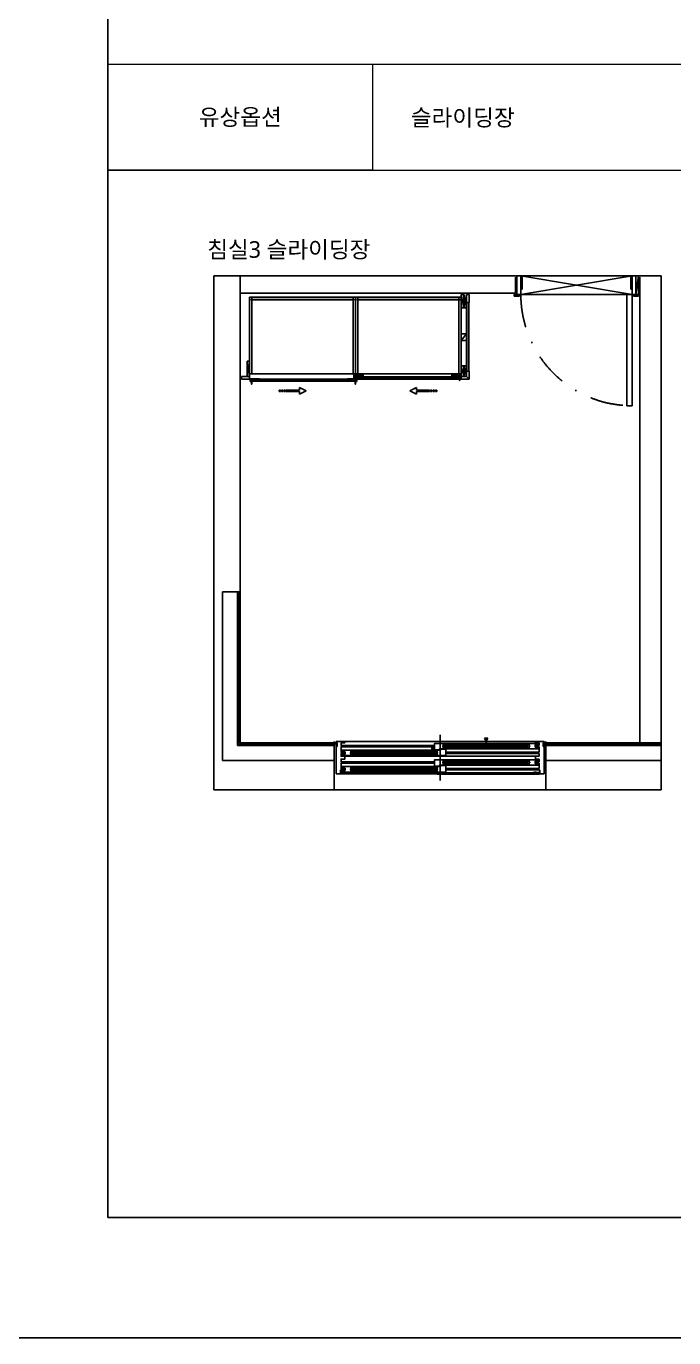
# Model space of a CAD drawing. Header units: millimetres. Extents: x -33000 to 294000, y 0 to 42408.
# Drawn here: x 617 to 5511, y 0 to 9905 of the extents above; entities that cross this region are included whole.
import ezdxf
from ezdxf.enums import TextEntityAlignment as Align

# ---------------------------------------------------------------- set-up
doc = ezdxf.new("R2010")
doc.units = ezdxf.units.MM
doc.header["$LTSCALE"] = 50
doc.linetypes.add('DASHDOTX2', pattern=[2, 1, -0.5, 0, -0.5])
doc.layers.add('arch', color=8, linetype='Continuous')
doc.layers.add('실명', color=9, linetype='Continuous')
doc.layers.add('cloud', color=7, linetype='Continuous', true_color=0xb3ef8f, plot=False)
doc.styles.add('FORTELINE', font='malgun.ttf')
doc.styles.add('맑은고딕', font='malgun.ttf')

msp = doc.modelspace()

# ---------------------------------------------------------------- hatches: boundary and pattern name
at = {"layer": 'arch'}
h = msp.add_hatch(color=256, dxfattribs=at)
h.dxf.hatch_style = 1
h.paths.add_polyline_path([(4079.6, 4529.2), (4104.6, 4529.2), (4092.1, 4504.2)])

# ---------------------------------------------------------------- linework, layer by layer
at = {"layer": 'arch', "linetype": 'ByBlock', "lineweight": 5}
for p, q in [((1235, 9619.2), (17159.9, 9619.2)), ((1235, 8819.2), (17159.9, 8819.2))]:
    msp.add_line(p, q, dxfattribs=at)
at = {"layer": 'arch', "ltscale": 25}
for p, q in [((5415, 8019.2), (2035, 8019.2)), ((2035, 8019.2), (2035, 4139.2)), ((5415, 4139.2), (5415, 8019.2)), ((2035, 4139.2), (5415, 4139.2))]:
    msp.add_line(p, q, dxfattribs=at)
at = {"layer": 'arch'}
for p, q in [((2235, 8019.2), (2235, 5634.2)), ((4315, 8009.2), (4315, 7889.2)), ((4325, 7879.2), (4325, 8019.2)), ((4355, 8019.2), (4355, 7879.2)), ((4355, 7919.2), (4355, 8019.2)), ((5195, 8019.2), (4355, 7879.2)), ((5195, 7879.2), (4355, 8019.2)), ((4360, 8019.2), (4360, 8014.2)), ((4360, 8014.2), (4365, 8014.2)), ((4365, 8014.2), (4365, 7919.2)), ((5190, 8014.2), (5185, 8014.2)), ((5185, 8014.2), (5185, 7919.2)), ((5190, 8019.2), (5190, 8014.2)), ((5195, 8019.2), (5195, 7879.2)), ((5195, 7919.2), (5195, 8019.2)), ((5245, 8019.2), (5225, 7879.2)), ((5225, 7879.2), (5225, 8019.2)), ((5245, 7879.2), (5245, 8019.2)), ((2305, 7239.2), (2305, 7859.2)), ((2968, 7859.2), (2305, 7859.2)), ((2305, 7859.2), (2323, 7859.2)), ((2305, 7859.2), (3905, 7859.2)), ((2315.1, 7838.2), (2315.1, 7841.2)), ((2315.1, 7841.2), (3096.2, 7841.2)), ((3096.2, 7838.2), (2315.1, 7838.2)), ((2323, 7859.2), (2323, 7841.2)), ((2323, 7838.2), (2323, 7279.2)), ((2968, 7859.2), (3087, 7859.2)), ((3087, 7841.2), (3087, 7859.2)), ((3087, 7859.2), (3123, 7859.2)), ((3087, 7279.2), (3087, 7838.2)), ((3096.2, 7841.2), (3096.2, 7838.2)), ((3105, 7859.2), (3105, 7279.2)), ((3115.1, 7838.2), (3115.1, 7841.2)), ((3115.1, 7841.2), (3896.2, 7841.2)), ((3896.2, 7838.2), (3115.1, 7838.2)), ((3123, 7859.2), (3887, 7859.2)), ((3123, 7841.2), (3123, 7859.2)), ((3123, 7279.2), (3123, 7838.2)), ((3887, 7841.2), (3887, 7859.2)), ((3887, 7859.2), (3905, 7859.2)), ((3887, 7279.2), (3887, 7838.2)), ((3896.2, 7841.2), (3896.2, 7838.2)), ((3905, 7879.2), (3923, 7879.2)), ((3905, 7779.5), (3905, 7879.2)), ((3905, 7779.5), (3923, 7879.2)), ((3905, 7239.2), (3905, 7859.2)), ((3905, 7859.2), (3905, 7279.2)), ((3923, 7879.2), (3923, 7779.5)), ((3927, 7779.4), (3945, 7879.2)), ((3927, 7879.2), (3927, 7779.4)), ((3945, 7879.2), (3945, 7259.2)), ((3965, 7879.2), (3945, 7879.2)), ((3945, 7879.2), (3945, 7779.4)), ((3965, 7879.2), (3947, 7879.2)), ((3965, 7819.2), (3965, 7879.2)), ((4345, 7879.2), (4305, 7879.2)), ((4305, 7879.2), (4305, 7867.2)), ((4305, 7867.2), (4345, 7867.2)), ((4355, 7879.2), (4325, 7879.2)), ((4345, 7867.2), (4345, 7879.2)), ((4365, 7919.2), (4355, 7919.2)), ((4355, 7879.2), (5195, 7879.2)), ((5185, 7919.2), (5195, 7919.2)), ((5195, 7879.2), (5225, 7879.2)), ((5205, 7867.2), (5205, 7879.2)), ((5205, 7879.2), (5245, 7879.2)), ((5245, 7867.2), (5205, 7867.2)), ((5225, 7879.2), (5245, 7879.2)), ((5245, 7879.2), (5245, 7867.2)), ((3923, 7779.5), (3905, 7779.5)), ((3945, 7779.4), (3927, 7779.4)), ((3945, 7819.4), (3965, 7819.2)), ((3960, 7819.2), (3963, 7819.2)), ((3960, 7299.2), (3960, 7819.2)), ((3963, 7819.2), (3963, 7299.2)), ((3905, 7530.8), (3945, 7580.9)), ((3905, 7580.9), (3945, 7580.9)), ((3945, 7530.8), (3905, 7530.8)), ((3945, 7580.9), (3945, 7530.8)), ((2287, 7375.2), (2305, 7375.2)), ((2287, 7259.2), (2287, 7375.2)), ((2287, 7259.2), (2305, 7375.2)), ((2305, 7375.2), (2305, 7259.2)), ((3905, 7339.2), (3923, 7339.2)), ((3905, 7259.2), (3905, 7339.2)), ((3905, 7259.2), (3923, 7339.2)), ((3923, 7339.2), (3923, 7259.2)), ((3923, 7339.2), (3927, 7339.2)), ((3927, 7339.2), (3945, 7339.2)), ((3927, 7339.2), (3927, 7259.2)), ((3927, 7259.2), (3945, 7339.2)), ((3945, 7339.2), (3945, 7259.2)), ((2245, 7239.2), (2245, 7259.2)), ((2245, 7259.2), (2305, 7259.2)), ((2245, 7239.2), (2305, 7239.2)), ((2245, 7239.2), (3965, 7239.2)), ((2305, 7259.2), (2287, 7259.2)), ((2912, 7279.2), (2305, 7279.2)), ((2323, 7279.2), (2305, 7279.2)), ((2309.6, 7223.5), (2309.6, 7241.5)), ((2310.8, 7236.3), (2310.8, 7231.7)), ((2311.1, 7243), (2378.1, 7243)), ((2311.1, 7240.9), (2311.1, 7238.5)), ((2313.1, 7236.6), (2311.1, 7236.6)), ((2311.1, 7231.4), (2378.1, 7231.4)), ((2356.4, 7241.2), (2311.4, 7241.2)), ((2311.4, 7238.2), (2313.1, 7238.2)), ((2313.4, 7237.9), (2313.4, 7236.9)), ((2377.8, 7241.2), (2356.4, 7241.2)), ((2375.5, 7236.9), (2375.5, 7237.9)), ((2375.8, 7238.2), (2377.8, 7238.2)), ((2377.8, 7236.6), (2375.8, 7236.6)), ((2378.1, 7238.5), (2378.1, 7240.9)), ((2378.1, 7233.7), (2378.1, 7236.3)), ((2378.4, 7231.7), (2378.4, 7233.2)), ((2379.6, 7241.5), (2379.6, 7231.9)), ((3087, 7279.2), (2912, 7279.2)), ((3045.3, 7241.5), (3045.3, 7231.9)), ((3046.5, 7231.7), (3046.5, 7233.2)), ((3113.8, 7243), (3046.8, 7243)), ((3046.8, 7238.5), (3046.8, 7240.9)), ((3046.8, 7233.7), (3046.8, 7236.3)), ((3113.8, 7231.4), (3046.8, 7231.4)), ((3047.1, 7241.2), (3068.5, 7241.2)), ((3049.1, 7238.2), (3047.1, 7238.2)), ((3047.1, 7236.6), (3049.1, 7236.6)), ((3049.4, 7236.9), (3049.4, 7237.9)), ((3068.5, 7241.2), (3113.5, 7241.2)), ((3123, 7279.2), (3087, 7279.2)), ((3092.7, 7251.7), (3092.7, 7269.7)), ((3093.9, 7264.5), (3093.9, 7259.9)), ((3093.9, 7258.3), (3093.9, 7251.9)), ((3094.2, 7271.2), (3135.7, 7271.2)), ((3094.2, 7269.1), (3094.2, 7266.7)), ((3096.2, 7264.8), (3094.2, 7264.8)), ((3094.2, 7259.6), (3161.2, 7259.6)), ((3161.2, 7258.6), (3094.2, 7258.6)), ((3094.2, 7251.6), (3104.4, 7251.6)), ((3104.4, 7250.2), (3094.2, 7250.2)), ((3094.4, 7264.5), (3094.4, 7259.9)), ((3139.5, 7269.4), (3094.5, 7269.4)), ((3094.5, 7266.4), (3096.2, 7266.4)), ((3094.7, 7269.1), (3094.7, 7266.7)), ((3096.7, 7264.8), (3094.7, 7264.8)), ((3094.7, 7259.6), (3161.7, 7259.6)), ((3140, 7269.4), (3095, 7269.4)), ((3095, 7266.4), (3096.7, 7266.4)), ((3095.6, 7258.6), (3095.6, 7251.6)), ((3900.1, 7257.6), (3095.6, 7257.6)), ((3900.1, 7251.6), (3096.4, 7251.6)), ((3096.5, 7266.1), (3096.5, 7265.1)), ((3097, 7266.1), (3097, 7265.1)), ((3104.7, 7251.3), (3104.7, 7250.5)), ((3111.5, 7237.9), (3111.5, 7236.9)), ((3113.5, 7238.2), (3111.8, 7238.2)), ((3111.8, 7236.6), (3113.8, 7236.6)), ((3113, 7243.2), (3113, 7237.2)), ((3113.8, 7240.9), (3113.8, 7238.5)), ((3114.1, 7236.3), (3114.1, 7231.7)), ((3115.3, 7223.5), (3115.3, 7241.5)), ((3123, 7279.2), (3887, 7279.2)), ((3135.7, 7271.2), (3161.2, 7271.2)), ((3160.9, 7269.4), (3139.5, 7269.4)), ((3161.4, 7269.4), (3140, 7269.4)), ((3158.6, 7265.1), (3158.6, 7266.1)), ((3158.9, 7266.4), (3160.9, 7266.4)), ((3160.9, 7264.8), (3158.9, 7264.8)), ((3159.1, 7265.1), (3159.1, 7266.1)), ((3159.4, 7266.4), (3161.4, 7266.4)), ((3161.4, 7264.8), (3159.4, 7264.8)), ((3161.2, 7266.7), (3161.2, 7269.1)), ((3161.2, 7261.9), (3161.2, 7264.5)), ((3161.5, 7259.9), (3161.5, 7261.4)), ((3161.7, 7266.7), (3161.7, 7269.1)), ((3161.7, 7261.9), (3161.7, 7264.5)), ((3162, 7259.9), (3162, 7261.4)), ((3162.7, 7269.7), (3162.7, 7260.1)), ((3832.4, 7269.7), (3832.4, 7260.1)), ((3833.6, 7259.9), (3833.6, 7261.4)), ((3900.9, 7271.2), (3833.9, 7271.2)), ((3833.9, 7266.7), (3833.9, 7269.1)), ((3833.9, 7261.9), (3833.9, 7264.5)), ((3900.9, 7259.6), (3833.9, 7259.6)), ((3833.9, 7258.6), (3900.9, 7258.6)), ((3834.2, 7269.4), (3855.6, 7269.4)), ((3836.2, 7266.4), (3834.2, 7266.4)), ((3834.2, 7264.8), (3836.2, 7264.8)), ((3836.5, 7265.1), (3836.5, 7266.1)), ((3855.6, 7269.4), (3900.6, 7269.4)), ((3905, 7279.2), (3887, 7279.2)), ((3890.4, 7251.3), (3890.4, 7231.5)), ((3900.9, 7251.6), (3890.7, 7251.6)), ((3891.6, 7233.3), (3891.6, 7240.1)), ((3895.6, 7250.2), (3900.9, 7250.2)), ((3898.6, 7266.1), (3898.6, 7265.1)), ((3900.6, 7266.4), (3898.9, 7266.4)), ((3898.9, 7264.8), (3900.9, 7264.8)), ((3900.1, 7257.6), (3900.1, 7251.6)), ((3900.9, 7269.1), (3900.9, 7266.7)), ((3901.2, 7264.5), (3901.2, 7259.9)), ((3901.2, 7258.3), (3901.2, 7251.9)), ((3902.4, 7251.7), (3902.4, 7269.7)), ((3923, 7259.2), (3905, 7259.2)), ((3965, 7239.2), (3905, 7239.2)), ((3927, 7259.2), (3923, 7259.2)), ((3945, 7259.2), (3927, 7259.2)), ((3945, 7259.2), (3945, 7299.2)), ((3945, 7299.2), (3965, 7299.2)), ((3945, 7259.2), (3965, 7239.2)), ((3963, 7299.2), (3960, 7299.2)), ((3965, 7239.2), (3965, 7299.2)), ((3965, 7259.2), (3965, 7239.2)), ((2310.8, 7230.1), (2310.8, 7223.7)), ((2378.1, 7230.4), (2311.1, 7230.4)), ((2311.1, 7223.4), (2321.3, 7223.4)), ((2316.4, 7222), (2311.1, 7222)), ((2312, 7223.4), (2312, 7229.4)), ((3113, 7229.4), (2312, 7229.4)), ((3103.3, 7223.4), (2312.9, 7223.4)), ((2320.4, 7205.1), (2320.4, 7211.9)), ((2321.6, 7223.1), (2321.6, 7203.3)), ((2528, 7156.9), (2528, 7146.9)), ((2539, 7156.9), (2528, 7156.9)), ((2528, 7146.9), (2539, 7146.9)), ((2539, 7146.9), (2539, 7156.9)), ((2546.2, 7156.9), (2546.2, 7146.9)), ((2557.2, 7156.9), (2546.2, 7156.9)), ((2546.2, 7146.9), (2557.2, 7146.9)), ((2557.2, 7146.9), (2557.2, 7156.9)), ((2564.5, 7156.9), (2564.5, 7146.9)), ((2575.5, 7156.9), (2564.5, 7156.9)), ((2564.5, 7146.9), (2575.5, 7146.9)), ((2575.5, 7146.9), (2575.5, 7156.9)), ((2682.7, 7156.9), (2582.7, 7156.9)), ((2582.7, 7156.9), (2582.7, 7146.9)), ((2582.7, 7146.9), (2682.7, 7146.9)), ((2732.7, 7151.9), (2682.7, 7176.9)), ((2682.7, 7176.9), (2682.7, 7156.9)), ((2682.7, 7126.9), (2732.7, 7151.9)), ((2682.7, 7146.9), (2682.7, 7126.9)), ((3046.8, 7230.4), (3113.8, 7230.4)), ((3103.3, 7223.1), (3103.3, 7203.3)), ((3113.8, 7223.4), (3103.6, 7223.4)), ((3104.5, 7205.1), (3104.5, 7211.9)), ((3108.5, 7222), (3113.8, 7222)), ((3114.1, 7230.1), (3114.1, 7223.7)), ((3515.4, 7151.9), (3565.4, 7176.9)), ((3565.4, 7126.9), (3515.4, 7151.9)), ((3565.4, 7176.9), (3565.4, 7156.9)), ((3565.4, 7156.9), (3665.4, 7156.9)), ((3665.4, 7146.9), (3565.4, 7146.9)), ((3565.4, 7146.9), (3565.4, 7126.9)), ((3665.4, 7156.9), (3665.4, 7146.9)), ((3672.6, 7146.9), (3672.6, 7156.9)), ((3672.6, 7156.9), (3683.6, 7156.9)), ((3683.6, 7146.9), (3672.6, 7146.9)), ((3683.6, 7156.9), (3683.6, 7146.9)), ((3690.9, 7146.9), (3690.9, 7156.9)), ((3690.9, 7156.9), (3701.9, 7156.9)), ((3701.9, 7146.9), (3690.9, 7146.9)), ((3701.9, 7156.9), (3701.9, 7146.9)), ((3709.1, 7146.9), (3709.1, 7156.9)), ((3709.1, 7156.9), (3720.1, 7156.9)), ((3720.1, 7146.9), (3709.1, 7146.9)), ((3720.1, 7156.9), (3720.1, 7146.9)), ((2100, 5634.2), (2235, 5634.2)), ((2100, 5634.2), (2100, 4359.2)), ((2215, 5634.2), (2215, 4474.2)), ((2225, 5634.2), (2225, 4484.2)), ((2235, 5634.2), (2235, 4494.2)), ((2215, 4474.2), (2945, 4474.2)), ((2225, 4484.2), (2945, 4484.2)), ((2235, 4494.2), (2945, 4494.2)), ((2945, 4504.2), (2945, 4494.2)), ((2966, 4494.2), (2945, 4494.2)), ((2945, 4484.7), (2945, 4259.2)), ((2966, 4484.7), (2945, 4484.7)), ((2960, 4504.2), (3024, 4504.2)), ((2960, 4494.2), (2960, 4504.2)), ((2960, 4494.2), (2966, 4494.2)), ((2960, 4484.7), (2960, 4259.2)), ((2960, 4259.2), (2960, 4466.2)), ((2966, 4466.2), (2960, 4466.2)), ((2966, 4494.2), (2966, 4484.7)), ((2966, 4466.2), (2966, 4494.2)), ((2997, 4491.2), (2997, 4474.7)), ((2997, 4462.7), (2997, 4422.7)), ((3024, 4492.2), (2998, 4492.2)), ((2998, 4473.7), (3021.5, 4473.7)), ((3021.5, 4463.7), (2998, 4463.7)), ((3021.5, 4473.7), (3702.5, 4473.7)), ((3021.5, 4463.7), (3683.1, 4463.7)), ((3022, 4473.2), (3022, 4472.6)), ((3022, 4464.8), (3022, 4464.2)), ((3024, 4504.2), (4466, 4504.2)), ((3025, 4503.2), (3025, 4493.2)), ((3683.1, 4466.6), (3683.1, 4445.5)), ((3686.1, 4448), (3683.2, 4466.4)), ((3684.1, 4467.6), (3689.3, 4467.6)), ((3690.3, 4466.6), (3690.3, 4446.5)), ((3691.6, 4463.7), (3690.3, 4463.7)), ((3702.5, 4467.7), (3691.6, 4463.7)), ((3691.6, 4463.7), (3691.6, 4444.2)), ((3699.9, 4440.7), (3699.9, 4463.4)), ((3699.9, 4463.4), (3702.5, 4463.4)), ((3702.5, 4488.7), (3702.5, 4440.2)), ((3787, 4489.2), (3703, 4489.2)), ((3745, 4554.2), (3745, 4209.2)), ((3765, 4466), (3765, 4470.4)), ((3765.3, 4470.9), (3768.2, 4472.6)), ((3768.2, 4463.9), (3765.3, 4465.6)), ((3768.5, 4473), (3768.5, 4483.7)), ((3768.5, 4453.7), (3768.5, 4463.4)), ((3769, 4484.2), (3784, 4484.2)), ((3775.5, 4457.2), (3775.5, 4479.2)), ((3775.5, 4479.2), (4408.7, 4479.2)), ((3775.5, 4473.2), (4408.7, 4473.2)), ((3775.5, 4463.2), (4408.7, 4463.2)), ((3783.5, 4482.7), (3780.5, 4482.7)), ((3780.5, 4482.7), (3780.5, 4481.2)), ((3780.5, 4481.2), (3785, 4481.2)), ((3784, 4484.2), (3784, 4483.2)), ((3785.5, 4481.7), (3785.5, 4488.2)), ((3785.5, 4488.2), (3787, 4488.2)), ((3785.5, 4481.8), (3788.1, 4479.2)), ((3785.5, 4463.2), (3785.5, 4473.2)), ((4400.5, 4489.2), (3787, 4489.2)), ((4092.1, 4504.2), (4079.6, 4529.2)), ((4079.6, 4529.2), (4104.6, 4529.2)), ((4104.6, 4529.2), (4092.1, 4504.2)), ((4092.1, 4504.2), (4092.1, 4479.2)), ((4398.7, 4463.2), (4398.7, 4473.2)), ((4402, 4481.8), (4399.4, 4479.2)), ((4484.5, 4489.2), (4400.5, 4489.2)), ((4400.5, 4488.2), (4402, 4488.2)), ((4402, 4488.2), (4402, 4481.7)), ((4402.5, 4481.2), (4407, 4481.2)), ((4403.5, 4483.2), (4403.5, 4484.2)), ((4403.5, 4484.2), (4418.5, 4484.2)), ((4407, 4482.7), (4404, 4482.7)), ((4407, 4481.2), (4407, 4482.7)), ((4408.7, 4457.2), (4408.7, 4479.2)), ((4419, 4483.7), (4419, 4473.5)), ((4419, 4463.9), (4419, 4453.7)), ((4419.3, 4473.1), (4422.2, 4471.4)), ((4422.2, 4466.1), (4419.3, 4464.4)), ((4422.5, 4470.9), (4422.5, 4466.5)), ((4462.7, 4461.7), (4462.7, 4475.7)), ((4463.7, 4476.7), (4484.5, 4476.7)), ((4484.5, 4460.7), (4463.7, 4460.7)), ((4465, 4503.2), (4465, 4493.2)), ((4530, 4504.2), (4466, 4504.2)), ((4466, 4492.2), (4492, 4492.2)), ((4468, 4473.2), (4468, 4472.6)), ((4468, 4464.8), (4468, 4464.2)), ((4492, 4473.7), (4468.5, 4473.7)), ((4468.5, 4463.7), (4492, 4463.7)), ((4485, 4488.2), (4485, 4488.7)), ((4485, 4477.2), (4485, 4488.7)), ((4485, 4448.7), (4485, 4460.2)), ((4493, 4491.2), (4493, 4474.7)), ((4493, 4462.7), (4493, 4422.7)), ((4524, 4494.2), (4545, 4494.2)), ((4524, 4494.2), (4524, 4484.7)), ((4530, 4494.2), (4524, 4494.2)), ((4524, 4466.2), (4524, 4494.2)), ((4524, 4484.7), (4545, 4484.7)), ((4524, 4466.2), (4530, 4466.2)), ((4530, 4494.2), (4530, 4504.2)), ((4530, 4484.7), (4530, 4259.2)), ((4530, 4259.2), (4530, 4466.2)), ((4545, 4504.2), (4545, 4494.2)), ((4545, 4494.2), (5415, 4494.2)), ((4545, 4484.7), (4545, 4259.2)), ((4545, 4484.2), (5415, 4484.2)), ((4545, 4474.2), (5415, 4474.2)), ((2100, 4359.2), (2945, 4359.2)), ((2945, 4359.2), (2945, 4139.2)), ((2997, 4410.7), (2997, 4392.2)), ((2997, 4369.7), (2997, 4351.2)), ((2998, 4421.7), (3021.5, 4421.7)), ((3021.5, 4411.7), (2998, 4411.7)), ((2998, 4391.2), (3024, 4391.2)), ((2998, 4370.7), (3024, 4370.7)), ((3005, 4425.2), (3005, 4436.7)), ((3005, 4396.7), (3005, 4408.2)), ((3005.5, 4437.2), (3089.5, 4437.2)), ((3026.3, 4424.7), (3005.5, 4424.7)), ((3005.5, 4408.7), (3026.3, 4408.7)), ((3089.5, 4396.2), (3005.5, 4396.2)), ((3022, 4421.2), (3022, 4420.6)), ((3022, 4412.8), (3022, 4412.2)), ((3024, 4391.2), (4466, 4391.2)), ((3025, 4390.2), (3025, 4371.7)), ((3027.3, 4409.7), (3027.3, 4423.7)), ((3067.5, 4418.9), (3067.5, 4414.5)), ((3070.7, 4421.1), (3067.8, 4419.4)), ((3067.8, 4414.1), (3070.7, 4412.4)), ((3071, 4431.7), (3071, 4421.5)), ((3071, 4411.9), (3071, 4401.7)), ((3086.5, 4432.2), (3071.5, 4432.2)), ((3071.5, 4401.2), (3086.5, 4401.2)), ((3078, 4405.7), (3078, 4427.7)), ((3078, 4427.7), (3714.5, 4427.7)), ((3078, 4421.7), (3714.5, 4421.7)), ((3078, 4411.7), (3714.5, 4411.7)), ((3078, 4405.7), (3714.5, 4405.7)), ((3083, 4429.2), (3083, 4430.7)), ((3083, 4430.7), (3086, 4430.7)), ((3087.5, 4429.2), (3083, 4429.2)), ((3083, 4402.7), (3083, 4404.2)), ((3083, 4404.2), (3087.5, 4404.2)), ((3086, 4402.7), (3083, 4402.7)), ((3086.5, 4431.2), (3086.5, 4432.2)), ((3086.5, 4401.2), (3086.5, 4402.2)), ((3089.5, 4436.2), (3088, 4436.2)), ((3088, 4436.2), (3088, 4429.7)), ((3088, 4430.3), (3090.6, 4427.7)), ((3088, 4411.7), (3088, 4421.7)), ((3088, 4403.2), (3090.6, 4405.7)), ((3088, 4403.7), (3088, 4397.2)), ((3088, 4397.2), (3089.5, 4397.2)), ((3703, 4437.2), (3089.5, 4437.2)), ((3089.5, 4396.2), (3703, 4396.2)), ((3684, 4444.5), (3691.6, 4444.2)), ((3690.3, 4446.5), (3688, 4446.5)), ((3690.3, 4446.5), (3690.3, 4444.2)), ((3691.6, 4444.2), (3699.9, 4442.9)), ((3702.5, 4440.7), (3699.9, 4440.7)), ((3704.5, 4430.3), (3701.9, 4427.7)), ((3704.5, 4403.2), (3701.9, 4405.7)), ((3702.5, 4365.2), (3702.5, 4316.7)), ((3703, 4439.7), (3739, 4439.7)), ((3746.5, 4437.2), (3703, 4437.2)), ((3703, 4436.2), (3704.5, 4436.2)), ((3704.5, 4397.2), (3703, 4397.2)), ((3703, 4396.2), (3787, 4396.2)), ((3787, 4365.7), (3703, 4365.7)), ((3704.5, 4436.2), (3704.5, 4429.7)), ((3704.5, 4411.7), (3704.5, 4421.7)), ((3704.5, 4403.7), (3704.5, 4397.2)), ((3705, 4429.2), (3709.5, 4429.2)), ((3709.5, 4404.2), (3705, 4404.2)), ((3706, 4431.2), (3706, 4432.2)), ((3706, 4432.2), (3721, 4432.2)), ((3706, 4401.2), (3706, 4402.2)), ((3721, 4401.2), (3706, 4401.2)), ((3709.5, 4430.7), (3706.5, 4430.7)), ((3706.5, 4402.7), (3709.5, 4402.7)), ((3709.5, 4429.2), (3709.5, 4430.7)), ((3709.5, 4402.7), (3709.5, 4404.2)), ((3714.5, 4405.7), (3714.5, 4427.7)), ((3721.5, 4431.7), (3721.5, 4422)), ((3721.5, 4412.4), (3721.5, 4401.7)), ((3721.8, 4421.6), (3724.7, 4419.9)), ((3724.7, 4414.6), (3721.8, 4412.9)), ((3725, 4419.4), (3725, 4415)), ((3739, 4444.2), (3743.4, 4448.2)), ((3739, 4442.7), (3739, 4444.2)), ((3747.6, 4441.8), (3739, 4442.7)), ((3739, 4439.7), (3747.6, 4440.7)), ((3742, 4444.3), (3742, 4444.2)), ((3751, 4445.7), (3742.4, 4444.8)), ((3742.4, 4443.7), (3751, 4442.7)), ((3743.4, 4448.2), (3787, 4448.2)), ((3751, 4441.3), (3746.5, 4437.2)), ((3748, 4441.2), (3748, 4441.3)), ((3787, 4445.7), (3751, 4445.7)), ((3751, 4442.7), (3751, 4441.3)), ((3768.5, 4349.5), (3768.5, 4360.2)), ((3784, 4453.2), (3769, 4453.2)), ((3769, 4360.7), (3784, 4360.7)), ((3775.5, 4457.2), (4408.7, 4457.2)), ((3785, 4456.2), (3780.5, 4456.2)), ((3780.5, 4456.2), (3780.5, 4454.7)), ((3780.5, 4454.7), (3783.5, 4454.7)), ((3783.5, 4359.2), (3780.5, 4359.2)), ((3780.5, 4359.2), (3780.5, 4357.7)), ((3784, 4454.2), (3784, 4453.2)), ((3784, 4360.7), (3784, 4359.7)), ((3785.5, 4454.7), (3788.1, 4457.2)), ((3785.5, 4449.2), (3785.5, 4455.7)), ((3787, 4449.2), (3785.5, 4449.2)), ((3785.5, 4358.2), (3785.5, 4364.7)), ((3785.5, 4364.7), (3787, 4364.7)), ((3785.5, 4358.3), (3788.1, 4355.7)), ((4400.5, 4448.2), (3787, 4448.2)), ((4400.5, 4365.7), (3787, 4365.7)), ((3787.5, 4396.7), (3787.5, 4445.2)), ((4468.5, 4421.7), (3787.5, 4421.7)), ((4468.5, 4411.7), (3787.5, 4411.7)), ((4402, 4454.7), (4399.4, 4457.2)), ((4402, 4358.3), (4399.4, 4355.7)), ((4402, 4449.2), (4400.5, 4449.2)), ((4400.5, 4448.2), (4484.5, 4448.2)), ((4484.5, 4365.7), (4400.5, 4365.7)), ((4400.5, 4364.7), (4402, 4364.7)), ((4402, 4455.7), (4402, 4449.2)), ((4402, 4364.7), (4402, 4358.2)), ((4407, 4456.2), (4402.5, 4456.2)), ((4403.5, 4453.2), (4403.5, 4454.2)), ((4418.5, 4453.2), (4403.5, 4453.2)), ((4403.5, 4359.7), (4403.5, 4360.7)), ((4403.5, 4360.7), (4418.5, 4360.7)), ((4404, 4454.7), (4407, 4454.7)), ((4407, 4359.2), (4404, 4359.2)), ((4407, 4454.7), (4407, 4456.2)), ((4407, 4357.7), (4407, 4359.2)), ((4419, 4360.2), (4419, 4350)), ((4465, 4390.2), (4465, 4371.7)), ((4492, 4391.2), (4466, 4391.2)), ((4492, 4370.7), (4466, 4370.7)), ((4468, 4421.2), (4468, 4420.6)), ((4468, 4412.8), (4468, 4412.2)), ((4492, 4421.7), (4468.5, 4421.7)), ((4468.5, 4411.7), (4492, 4411.7)), ((4485, 4353.7), (4485, 4365.2)), ((4493, 4410.7), (4493, 4392.2)), ((4493, 4369.7), (4493, 4351.2)), ((4545, 4359.2), (5415, 4359.2)), ((4545, 4139.2), (4545, 4359.2)), ((3018, 4259.2), (2960, 4259.2)), ((2992, 4287.2), (2992, 4268.2)), ((3021.5, 4288.2), (2993, 4288.2)), ((2993, 4267.2), (3018, 4267.2)), ((2997, 4339.2), (2997, 4299.2)), ((2998, 4350.2), (3021.5, 4350.2)), ((3021.5, 4340.2), (2998, 4340.2)), ((2998, 4298.2), (3021.5, 4298.2)), ((3005, 4301.7), (3005, 4313.2)), ((3005, 4273.2), (3005, 4284.7)), ((3005.5, 4313.7), (3089.5, 4313.7)), ((3026.3, 4301.2), (3005.5, 4301.2)), ((3005.5, 4285.2), (3026.3, 4285.2)), ((3089.5, 4272.7), (3005.5, 4272.7)), ((3018, 4259.2), (3744.6, 4259.2)), ((3019, 4266.2), (3019, 4260.2)), ((3021.5, 4350.2), (3702.5, 4350.2)), ((3021.5, 4340.2), (3702.5, 4340.2)), ((3022, 4349.7), (3022, 4349.1)), ((3022, 4341.3), (3022, 4340.7)), ((3022, 4297.7), (3022, 4297.1)), ((3022, 4289.3), (3022, 4288.7)), ((3027.3, 4286.2), (3027.3, 4300.2)), ((3067.5, 4295.4), (3067.5, 4291)), ((3070.7, 4297.6), (3067.8, 4295.9)), ((3067.8, 4290.6), (3070.7, 4288.9)), ((3071, 4308.2), (3071, 4298)), ((3071, 4288.4), (3071, 4278.2)), ((3086.5, 4308.7), (3071.5, 4308.7)), ((3071.5, 4277.7), (3086.5, 4277.7)), ((3078, 4304.2), (3714.5, 4304.2)), ((3078, 4282.2), (3078, 4304.2)), ((3078, 4298.2), (3714.5, 4298.2)), ((3078, 4288.2), (3714.5, 4288.2)), ((3078, 4282.2), (3714.5, 4282.2)), ((3083, 4305.7), (3083, 4307.2)), ((3083, 4307.2), (3086, 4307.2)), ((3087.5, 4305.7), (3083, 4305.7)), ((3083, 4279.2), (3083, 4280.7)), ((3083, 4280.7), (3087.5, 4280.7)), ((3086, 4279.2), (3083, 4279.2)), ((3086.5, 4307.7), (3086.5, 4308.7)), ((3086.5, 4277.7), (3086.5, 4278.7)), ((3089.5, 4312.7), (3088, 4312.7)), ((3088, 4312.7), (3088, 4306.2)), ((3088, 4306.8), (3090.6, 4304.2)), ((3088, 4288.2), (3088, 4298.2)), ((3088, 4279.7), (3090.6, 4282.2)), ((3088, 4280.2), (3088, 4273.7)), ((3088, 4273.7), (3089.5, 4273.7)), ((3089.5, 4313.7), (3703, 4313.7)), ((3089.5, 4272.7), (3703, 4272.7)), ((3704.5, 4306.8), (3701.9, 4304.2)), ((3704.5, 4279.7), (3701.9, 4282.2)), ((3703, 4316.2), (3739, 4316.2)), ((3746.5, 4313.7), (3703, 4313.7)), ((3703, 4312.7), (3704.5, 4312.7)), ((3704.5, 4273.7), (3703, 4273.7)), ((3703, 4272.7), (3787, 4272.7)), ((3704.5, 4312.7), (3704.5, 4309.2)), ((3704.5, 4309.2), (3705, 4308.7)), ((3705, 4308.7), (3704.5, 4308.2)), ((3704.5, 4308.2), (3704.5, 4306.2)), ((3704.5, 4288.2), (3704.5, 4298.2)), ((3704.5, 4280.2), (3704.5, 4273.7)), ((3705, 4305.7), (3709.5, 4305.7)), ((3709.5, 4280.7), (3705, 4280.7)), ((3706, 4307.7), (3706, 4308.7)), ((3706, 4308.7), (3721, 4308.7)), ((3706, 4277.7), (3706, 4278.7)), ((3721, 4277.7), (3706, 4277.7)), ((3709.5, 4307.2), (3706.5, 4307.2)), ((3706.5, 4279.2), (3709.5, 4279.2)), ((3709.5, 4305.7), (3709.5, 4307.2)), ((3709.5, 4279.2), (3709.5, 4280.7)), ((3714.5, 4282.2), (3714.5, 4304.2)), ((3721.5, 4308.2), (3721.5, 4298.5)), ((3721.5, 4288.9), (3721.5, 4278.2)), ((3721.6, 4268.7), (3721.6, 4270.7)), ((3721.8, 4298.1), (3724.7, 4296.4)), ((3724.7, 4291.1), (3721.8, 4289.4)), ((3722.1, 4271.2), (3724.1, 4271.2)), ((3744.1, 4268.2), (3722.1, 4268.2)), ((3724.1, 4270.4), (3722.6, 4270.4)), ((3722.6, 4270.4), (3722.6, 4269.2)), ((3722.6, 4269.2), (3744.1, 4269.2)), ((3724.1, 4271.2), (3724.1, 4270.4)), ((3725, 4295.9), (3725, 4291.5)), ((3739, 4320.7), (3743.4, 4324.7)), ((3739, 4319.2), (3739, 4320.7)), ((3747.6, 4318.3), (3739, 4319.2)), ((3739, 4316.2), (3747.6, 4317.2)), ((3742, 4320.8), (3742, 4320.7)), ((3751, 4322.2), (3742.4, 4321.3)), ((3742.4, 4320.2), (3751, 4319.2)), ((3743.4, 4324.7), (3787, 4324.7)), ((3744.6, 4269.7), (3744.6, 4270.7)), ((3744.6, 4258.7), (3744.6, 4267.7)), ((3745.1, 4271.2), (3758.6, 4271.2)), ((3751, 4317.8), (3746.5, 4313.7)), ((3748, 4317.7), (3748, 4317.8)), ((3787, 4322.2), (3751, 4322.2)), ((3751, 4319.2), (3751, 4317.8)), ((3759.6, 4270.2), (3759.6, 4264.7)), ((3759.6, 4267.2), (3767.1, 4267.2)), ((3759.6, 4262.7), (3759.6, 4258.2)), ((3760.1, 4264.2), (3766.6, 4264.2)), ((3766.6, 4263.2), (3760.1, 4263.2)), ((3765, 4342.5), (3765, 4346.9)), ((3765.3, 4347.4), (3768.2, 4349.1)), ((3768.2, 4340.4), (3765.3, 4342.1)), ((3767.1, 4264.7), (3767.1, 4268.7)), ((3767.1, 4258.2), (3767.1, 4262.7)), ((3768.1, 4268.7), (3768.1, 4258.2)), ((3768.1, 4267.2), (4447.5, 4267.2)), ((3768.1, 4259.2), (4447.5, 4259.2)), ((3768.5, 4330.2), (3768.5, 4339.9)), ((3784, 4329.7), (3769, 4329.7)), ((3775.5, 4333.7), (3775.5, 4355.7)), ((3775.5, 4355.7), (4408.7, 4355.7)), ((3775.5, 4349.7), (4408.7, 4349.7)), ((3775.5, 4339.7), (4408.7, 4339.7)), ((3775.5, 4333.7), (4408.7, 4333.7)), ((3780.5, 4357.7), (3785, 4357.7)), ((3785, 4332.7), (3780.5, 4332.7)), ((3780.5, 4332.7), (3780.5, 4331.2)), ((3780.5, 4331.2), (3783.5, 4331.2)), ((3784, 4330.7), (3784, 4329.7)), ((3785.5, 4339.7), (3785.5, 4349.7)), ((3785.5, 4331.2), (3788.1, 4333.7)), ((3785.5, 4325.7), (3785.5, 4332.2)), ((3787, 4325.7), (3785.5, 4325.7)), ((3787, 4324.7), (4400.5, 4324.7)), ((3787.5, 4273.2), (3787.5, 4321.7)), ((4468.5, 4298.2), (3787.5, 4298.2)), ((4468.5, 4288.2), (3787.5, 4288.2)), ((4398.7, 4339.7), (4398.7, 4349.7)), ((4402, 4331.2), (4399.4, 4333.7)), ((4402, 4325.7), (4400.5, 4325.7)), ((4400.5, 4324.7), (4484.5, 4324.7)), ((4402, 4332.2), (4402, 4325.7)), ((4402.5, 4357.7), (4407, 4357.7)), ((4407, 4332.7), (4402.5, 4332.7)), ((4403.5, 4329.7), (4403.5, 4330.7)), ((4418.5, 4329.7), (4403.5, 4329.7)), ((4404, 4331.2), (4407, 4331.2)), ((4407, 4331.2), (4407, 4332.7)), ((4408.7, 4333.7), (4408.7, 4355.7)), ((4419, 4340.4), (4419, 4330.2)), ((4419.3, 4349.6), (4422.2, 4347.9)), ((4422.2, 4342.6), (4419.3, 4340.9)), ((4422.5, 4347.4), (4422.5, 4343)), ((4447.5, 4268.7), (4447.5, 4258.2)), ((4448.5, 4264.7), (4448.5, 4268.7)), ((4448.5, 4267.2), (4456, 4267.2)), ((4448.5, 4258.2), (4448.5, 4262.7)), ((4455.5, 4264.2), (4449, 4264.2)), ((4449, 4263.2), (4455.5, 4263.2)), ((4456, 4270.2), (4456, 4264.7)), ((4456, 4262.7), (4456, 4258.2)), ((4470.5, 4271.2), (4457, 4271.2)), ((4462.7, 4338.2), (4462.7, 4352.2)), ((4463.7, 4353.2), (4484.5, 4353.2)), ((4484.5, 4337.2), (4463.7, 4337.2)), ((4468, 4349.7), (4468, 4349.1)), ((4468, 4341.3), (4468, 4340.7)), ((4468, 4297.7), (4468, 4297.1)), ((4468, 4289.3), (4468, 4288.7)), ((4492, 4350.2), (4468.5, 4350.2)), ((4468.5, 4340.2), (4492, 4340.2)), ((4492, 4298.2), (4468.5, 4298.2)), ((4468.5, 4288.2), (4497, 4288.2)), ((4471, 4269.7), (4471, 4270.7)), ((4471, 4258.7), (4471, 4267.7)), ((4471, 4266.2), (4471, 4260.2)), ((4493, 4269.2), (4471.5, 4269.2)), ((4471.5, 4268.2), (4493.5, 4268.2)), ((4497, 4267.2), (4472, 4267.2)), ((4472, 4259.2), (4530, 4259.2)), ((4485, 4325.2), (4485, 4336.7)), ((4493.5, 4271.2), (4491.5, 4271.2)), ((4491.5, 4271.2), (4491.5, 4270.4)), ((4491.5, 4270.4), (4493, 4270.4)), ((4493, 4339.2), (4493, 4299.2)), ((4493, 4270.4), (4493, 4269.2)), ((4494, 4268.7), (4494, 4270.7)), ((4498, 4287.2), (4498, 4268.2)), ((3722.1, 4258.2), (3744.1, 4258.2)), ((3760.6, 4257.2), (3722.1, 4257.2)), ((3759.6, 4258.2), (3760.6, 4258.2)), ((3763.5, 4257.2), (4452, 4257.2)), ((3766.6, 4258.2), (3767.1, 4258.2)), ((3767.1, 4257.2), (3766.6, 4257.2)), ((4449, 4258.2), (4448.5, 4258.2)), ((4448.5, 4257.2), (4449, 4257.2)), ((4456, 4258.2), (4455, 4258.2)), ((4455, 4257.2), (4493.5, 4257.2)), ((4493.5, 4258.2), (4471.5, 4258.2))]:
    msp.add_line(p, q, dxfattribs=at)
at = {"layer": 'arch', "ltscale": 2}
for p, q in [((5255, 8009.2), (5255, 4494.2)), ((2235, 7889.2), (4315, 7889.2))]:
    msp.add_line(p, q, dxfattribs=at)
at = {"layer": 'arch', "linetype": 'Continuous', "ltscale": 4}
for p, q in [((5195, 7879.2), (5155, 7879.2)), ((5155, 7879.2), (5155, 7039.2)), ((5195, 7039.2), (5195, 7879.2)), ((5155, 7039.2), (5195, 7039.2))]:
    msp.add_line(p, q, dxfattribs=at)
at = {"layer": 'arch', "linetype": 'ByBlock', "lineweight": 5}
msp.add_lwpolyline([(1235, 9619.2), (3235, 9619.2), (3235, 8819.2), (1235, 8819.2)], close=True, dxfattribs=at)
at = {"layer": 'arch'}
for centre in [(3763.5, 4260.2), (4452, 4260.2)]:
    msp.add_circle(centre, 3, dxfattribs=at)
at = {"layer": 'arch', "linetype": 'DASHDOTX2', "ltscale": 5}
msp.add_arc((5195, 7879.2), 840, 180, 270, dxfattribs=at)
at = {"layer": 'arch'}
for centre, radius, start, end in [((2311.1, 7241.5), 1.5, 90, 180), ((2311.1, 7236.3), 0.3, 90, 180), ((2311.1, 7231.7), 0.3, 180, 270), ((2311.4, 7240.9), 0.3, 90, 180), ((2311.4, 7238.5), 0.3, 180, 270), ((2313.1, 7237.9), 0.3, 0, 90), ((2313.1, 7236.9), 0.3, 270, 0), ((2375.8, 7237.9), 0.3, 90, 180), ((2375.8, 7236.9), 0.3, 180, 270), ((2377.8, 7240.9), 0.3, 0, 90), ((2377.8, 7238.5), 0.3, 270, 0), ((2377.8, 7236.3), 0.3, 0, 90), ((2378.1, 7241.5), 1.5, 0, 90), ((2378.4, 7233.7), 0.3, 180, 240), ((2378.1, 7231.9), 1.5, 270, 0), ((2378.1, 7231.7), 0.3, 270, 0), ((2378.1, 7233.2), 0.3, 0, 60), ((3046.8, 7241.5), 1.5, 90, 180), ((3046.8, 7231.9), 1.5, 180, 270), ((3046.8, 7233.2), 0.3, 120, 180), ((3046.8, 7231.7), 0.3, 180, 270), ((3046.5, 7233.7), 0.3, 300, 0), ((3047.1, 7240.9), 0.3, 90, 180), ((3047.1, 7238.5), 0.3, 180, 270), ((3047.1, 7236.3), 0.3, 90, 180), ((3049.1, 7237.9), 0.3, 0, 90), ((3049.1, 7236.9), 0.3, 270, 0), ((3094.2, 7269.7), 1.5, 90, 180), ((3094.2, 7251.7), 1.5, 180, 270), ((3094.2, 7264.5), 0.3, 90, 180), ((3094.2, 7259.9), 0.3, 180, 270), ((3094.2, 7258.3), 0.3, 90, 180), ((3094.2, 7251.9), 0.3, 180, 270), ((3094.5, 7269.1), 0.3, 90, 180), ((3094.5, 7266.7), 0.3, 180, 270), ((3094.7, 7264.5), 0.3, 90, 180), ((3094.7, 7259.9), 0.3, 180, 270), ((3095, 7269.1), 0.3, 90, 180), ((3095, 7266.7), 0.3, 180, 270), ((3096.2, 7266.1), 0.3, 0, 90), ((3096.2, 7265.1), 0.3, 270, 0), ((3096.7, 7266.1), 0.3, 0, 90), ((3096.7, 7265.1), 0.3, 270, 0), ((3104.4, 7251.3), 0.3, 0, 90), ((3104.4, 7250.5), 0.3, 270, 0), ((3111.8, 7237.9), 0.3, 90, 180), ((3111.8, 7236.9), 0.3, 180, 270), ((3113.5, 7240.9), 0.3, 0, 90), ((3113.5, 7238.5), 0.3, 270, 0), ((3113.8, 7241.5), 1.5, 0, 90), ((3113.8, 7236.3), 0.3, 0, 90), ((3113.8, 7231.7), 0.3, 270, 0), ((3158.9, 7266.1), 0.3, 90, 180), ((3158.9, 7265.1), 0.3, 180, 270), ((3159.4, 7266.1), 0.3, 90, 180), ((3159.4, 7265.1), 0.3, 180, 270), ((3160.9, 7269.1), 0.3, 0, 90), ((3160.9, 7266.7), 0.3, 270, 0), ((3160.9, 7264.5), 0.3, 0, 90), ((3161.2, 7269.7), 1.5, 0, 90), ((3161.5, 7261.9), 0.3, 180, 240), ((3161.2, 7260.1), 1.5, 270, 0), ((3161.2, 7259.9), 0.3, 270, 0), ((3161.4, 7269.1), 0.3, 0, 90), ((3161.4, 7266.7), 0.3, 270, 0), ((3161.4, 7264.5), 0.3, 0, 90), ((3161.2, 7261.4), 0.3, 0, 60), ((3162, 7261.9), 0.3, 180, 240), ((3161.7, 7259.9), 0.3, 270, 0), ((3161.7, 7261.4), 0.3, 0, 60), ((3833.9, 7269.7), 1.5, 90, 180), ((3833.9, 7260.1), 1.5, 180, 270), ((3833.9, 7261.4), 0.3, 120, 180), ((3833.9, 7259.9), 0.3, 180, 270), ((3833.6, 7261.9), 0.3, 300, 0), ((3834.2, 7269.1), 0.3, 90, 180), ((3834.2, 7266.7), 0.3, 180, 270), ((3834.2, 7264.5), 0.3, 90, 180), ((3836.2, 7266.1), 0.3, 0, 90), ((3836.2, 7265.1), 0.3, 270, 0), ((3890.7, 7251.3), 0.3, 90, 180), ((3891.9, 7231.5), 1.5, 180, 90), ((3916.6, 7240.1), 25, 157.92987, 180), ((3891.9, 7233.3), 0.3, 180, 270), ((3893.7, 7249.4), 0.3, 120.71964, 157.92987), ((3895.6, 7246.2), 4, 90, 120.71964), ((3898.9, 7266.1), 0.3, 90, 180), ((3898.9, 7265.1), 0.3, 180, 270), ((3900.6, 7269.1), 0.3, 0, 90), ((3900.6, 7266.7), 0.3, 270, 0), ((3900.9, 7269.7), 1.5, 0, 90), ((3900.9, 7264.5), 0.3, 0, 90), ((3900.9, 7259.9), 0.3, 270, 0), ((3900.9, 7258.3), 0.3, 0, 90), ((3900.9, 7251.9), 0.3, 270, 0), ((3900.9, 7251.7), 1.5, 270, 0), ((2311.1, 7223.5), 1.5, 180, 270), ((2311.1, 7230.1), 0.3, 90, 180), ((2311.1, 7223.7), 0.3, 180, 270), ((2316.4, 7218), 4, 59.28036, 90), ((2318.3, 7221.2), 0.3, 22.07013, 59.28036), ((2295.4, 7211.9), 25, 0, 22.07013), ((2320.1, 7203.3), 1.5, 90, 0), ((2320.1, 7205.1), 0.3, 270, 0), ((2321.3, 7223.1), 0.3, 0, 90), ((3103.6, 7223.1), 0.3, 90, 180), ((3104.8, 7203.3), 1.5, 180, 90), ((3129.5, 7211.9), 25, 157.92987, 180), ((3104.8, 7205.1), 0.3, 180, 270), ((3106.6, 7221.2), 0.3, 120.71964, 157.92987), ((3108.5, 7218), 4, 90, 120.71964), ((3113.8, 7230.1), 0.3, 0, 90), ((3113.8, 7223.7), 0.3, 270, 0), ((3113.8, 7223.5), 1.5, 270, 0), ((2998, 4491.2), 1, 90, 180), ((2998, 4474.7), 1, 180, 270), ((2998, 4462.7), 1, 90, 180), ((3021.5, 4473.2), 0.5, 0, 90), ((3021.5, 4464.2), 0.5, 270, 0), ((3023, 4472.6), 1, 180, 255.52249), ((3023, 4464.8), 1, 104.47751, 180), ((3022, 4468.7), 3, 284.47751, 75.52249), ((3024, 4503.2), 1, 0, 90), ((3024, 4493.2), 1, 270, 0), ((3684.1, 4466.6), 1, 90, 180), ((3684.2, 4466.6), 1, 90, 188.93652), ((3689.3, 4466.6), 1, 359.91423, 90), ((3703, 4488.7), 0.5, 90, 180), ((3765.5, 4470.4), 0.5, 119.74488, 180), ((3765.5, 4466), 0.5, 180, 240.25512), ((3768, 4473), 0.5, 299.74488, 0), ((3768, 4463.4), 0.5, 360, 60.25512), ((3769, 4483.7), 0.5, 90, 180), ((3783.5, 4483.2), 0.5, 270, 0), ((3785, 4481.7), 0.5, 270, 0), ((3787, 4488.7), 0.5, 270, 90), ((4400.5, 4488.7), 0.5, 90, 180.00002), ((4400.5, 4488.7), 0.5, 179.99998, 270), ((4402.5, 4481.7), 0.5, 180, 270), ((4404, 4483.2), 0.5, 180, 270), ((4418.5, 4483.7), 0.5, 0, 90), ((4419.5, 4473.5), 0.5, 180, 240.25512), ((4419.5, 4463.9), 0.5, 119.74488, 180), ((4422, 4470.9), 0.5, 0, 60.25512), ((4422, 4466.5), 0.5, 299.74488, 360), ((4463.7, 4475.7), 1, 90, 180), ((4463.7, 4461.7), 1, 180, 270), ((4466, 4503.2), 1, 90, 180), ((4466, 4493.2), 1, 180, 270), ((4468, 4468.7), 3, 104.47751, 255.52249), ((4467, 4472.6), 1, 284.47751, 0), ((4467, 4464.8), 1, 0, 75.52249), ((4468.5, 4473.2), 0.5, 90, 180), ((4468.5, 4464.2), 0.5, 180, 270), ((4484.5, 4488.7), 0.5, 0, 90), ((4484.5, 4477.2), 0.5, 270, 0), ((4484.5, 4460.2), 0.5, 0, 90), ((4492, 4491.2), 1, 0, 90), ((4492, 4474.7), 1, 270, 0), ((4492, 4462.7), 1, 0, 90), ((2998, 4422.7), 1, 180, 270), ((2998, 4410.7), 1, 90, 180), ((2998, 4392.2), 1, 180, 270), ((2998, 4369.7), 1, 90, 180), ((3005.5, 4436.7), 0.5, 90, 180), ((3005.5, 4425.2), 0.5, 180, 270), ((3005.5, 4408.2), 0.5, 90, 180), ((3005.5, 4396.7), 0.5, 180, 270), ((3021.5, 4421.2), 0.5, 0, 90), ((3021.5, 4412.2), 0.5, 270, 0), ((3023, 4420.6), 1, 180, 255.52249), ((3023, 4412.8), 1, 104.47751, 180), ((3022, 4416.7), 3, 284.47751, 75.52249), ((3024, 4390.2), 1, 0, 90), ((3024, 4371.7), 1, 270, 0), ((3026.3, 4423.7), 1, 0, 90), ((3026.3, 4409.7), 1, 270, 0), ((3068, 4418.9), 0.5, 119.74488, 180), ((3068, 4414.5), 0.5, 180, 240.25512), ((3070.5, 4421.5), 0.5, 299.74488, 360), ((3070.5, 4411.9), 0.5, 0, 60.25512), ((3071.5, 4431.7), 0.5, 90, 180), ((3071.5, 4401.7), 0.5, 180, 270), ((3086, 4431.2), 0.5, 270, 0), ((3086, 4402.2), 0.5, 0, 90), ((3087.5, 4429.7), 0.5, 270, 0), ((3087.5, 4403.7), 0.5, 0, 90), ((3089.5, 4436.7), 0.5, 359.99998, 90), ((3089.5, 4436.7), 0.5, 270, 0.00002), ((3089.5, 4396.7), 0.5, 270, 90), ((3684.1, 4445.5), 1, 180, 267.72245), ((3688, 4448.4), 1.88, 191.11989, 270), ((3703, 4440.2), 0.5, 180, 270), ((3703, 4436.7), 0.5, 90, 180.00002), ((3703, 4436.7), 0.5, 179.99998, 270), ((3703, 4396.7), 0.5, 90.00002, 269.99998), ((3703, 4365.2), 0.5, 90, 180), ((3705, 4429.7), 0.5, 180, 270), ((3705, 4403.7), 0.5, 90, 180), ((3706.5, 4431.2), 0.5, 180, 270), ((3706.5, 4402.2), 0.5, 90, 180), ((3721, 4431.7), 0.5, 0, 90), ((3721, 4401.7), 0.5, 270, 0), ((3722, 4422), 0.5, 180, 240.25512), ((3722, 4412.4), 0.5, 119.74488, 180), ((3724.5, 4419.4), 0.5, 0, 60.25512), ((3724.5, 4415), 0.5, 299.74488, 360), ((3742.5, 4444.3), 0.5, 96.33399, 180), ((3742.5, 4444.2), 0.5, 180, 263.65361), ((3747.5, 4441.3), 0.5, 0, 83.65361), ((3747.5, 4441.2), 0.5, 276.33399, 360), ((3769, 4453.7), 0.5, 180, 270), ((3769, 4360.2), 0.5, 90, 180), ((3783.5, 4454.2), 0.5, 0, 90), ((3783.5, 4359.7), 0.5, 270, 0), ((3785, 4455.7), 0.5, 0, 90), ((3787, 4448.7), 0.5, 270, 90), ((3787, 4445.2), 0.5, 0, 90), ((3787, 4396.7), 0.5, 270, 0), ((3787, 4365.2), 0.5, 270, 90), ((4400.5, 4448.7), 0.5, 90.00002, 269.99998), ((4400.5, 4365.2), 0.5, 90, 180.00002), ((4400.5, 4365.2), 0.5, 179.99998, 270), ((4402.5, 4455.7), 0.5, 90, 180), ((4404, 4454.2), 0.5, 90, 180), ((4404, 4359.7), 0.5, 180, 270), ((4418.5, 4453.7), 0.5, 270, 0), ((4418.5, 4360.2), 0.5, 0, 90), ((4468, 4416.7), 3, 104.47751, 255.52249), ((4466, 4390.2), 1, 90, 180), ((4466, 4371.7), 1, 180, 270), ((4467, 4420.6), 1, 284.47751, 0), ((4467, 4412.8), 1, 0, 75.52249), ((4468.5, 4421.2), 0.5, 90, 180), ((4468.5, 4412.2), 0.5, 180, 270), ((4484.5, 4448.7), 0.5, 270, 0), ((4484.5, 4365.2), 0.5, 0, 90), ((4492, 4422.7), 1, 270, 0), ((4492, 4410.7), 1, 0, 90), ((4492, 4392.2), 1, 270, 0), ((4492, 4369.7), 1, 0, 90), ((2993, 4287.2), 1, 90, 180), ((2993, 4268.2), 1, 180, 270), ((2998, 4351.2), 1, 180, 270), ((2998, 4339.2), 1, 90, 180), ((2998, 4299.2), 1, 180, 270), ((3005.5, 4313.2), 0.5, 90, 180), ((3005.5, 4301.7), 0.5, 180, 270), ((3005.5, 4284.7), 0.5, 90, 180), ((3005.5, 4273.2), 0.5, 180, 270), ((3018, 4266.2), 1, 0, 90), ((3018, 4260.2), 1, 270, 0), ((3021.5, 4349.7), 0.5, 0, 90), ((3021.5, 4340.7), 0.5, 269.9997, 0), ((3021.5, 4297.7), 0.5, 0, 90), ((3021.5, 4288.7), 0.5, 270, 0), ((3023, 4349.1), 1, 180, 255.52249), ((3023, 4341.3), 1, 104.47751, 180), ((3023, 4297.1), 1, 180, 255.52249), ((3023, 4289.3), 1, 104.47751, 180), ((3022, 4345.2), 3, 284.47751, 75.52249), ((3022, 4293.2), 3, 284.47751, 75.52249), ((3026.3, 4300.2), 1, 0, 90), ((3026.3, 4286.2), 1, 270, 0), ((3068, 4295.4), 0.5, 119.74488, 180), ((3068, 4291), 0.5, 180, 240.25512), ((3070.5, 4298), 0.5, 299.74488, 360), ((3070.5, 4288.4), 0.5, 0, 60.25512), ((3071.5, 4308.2), 0.5, 90, 180), ((3071.5, 4278.2), 0.5, 180, 270), ((3086, 4307.7), 0.5, 270, 0), ((3086, 4278.7), 0.5, 0, 90), ((3087.5, 4306.2), 0.5, 270, 0), ((3087.5, 4280.2), 0.5, 0, 90), ((3089.5, 4313.2), 0.5, 359.99998, 90), ((3089.5, 4313.2), 0.5, 270, 0.00002), ((3089.5, 4273.2), 0.5, 270, 90), ((3703, 4316.7), 0.5, 180, 270), ((3703, 4313.2), 0.5, 90, 180.00002), ((3703, 4313.2), 0.5, 179.99998, 270), ((3703, 4273.2), 0.5, 90.00002, 269.99998), ((3705, 4306.2), 0.5, 180, 270), ((3705, 4280.2), 0.5, 90, 180), ((3706.5, 4307.7), 0.5, 180, 270), ((3706.5, 4278.7), 0.5, 90, 180), ((3721, 4308.2), 0.5, 0, 90), ((3721, 4278.2), 0.5, 270, 0), ((3722, 4298.5), 0.5, 180, 240.25512), ((3722, 4288.9), 0.5, 119.74488, 180), ((3722.1, 4270.7), 0.5, 90, 180), ((3722.1, 4268.7), 0.5, 180, 270), ((3724.5, 4295.9), 0.5, 0, 60.25512), ((3724.5, 4291.5), 0.5, 299.74488, 360), ((3742.5, 4320.8), 0.5, 96.33399, 180), ((3742.5, 4320.7), 0.5, 180, 263.65361), ((3744.1, 4269.7), 0.5, 270, 0), ((3744.1, 4267.7), 0.5, 0, 90), ((3745.1, 4270.7), 0.5, 90, 180), ((3747.5, 4317.8), 0.5, 0, 83.65361), ((3747.5, 4317.7), 0.5, 276.33399, 360), ((3758.6, 4270.2), 1, 0, 90), ((3760.1, 4264.7), 0.5, 180, 270), ((3760.1, 4262.7), 0.5, 90, 180), ((3765.5, 4346.9), 0.5, 119.74488, 180), ((3765.5, 4342.5), 0.5, 180, 240.25512), ((3766.6, 4264.7), 0.5, 270, 0), ((3766.6, 4262.7), 0.5, 0, 90), ((3767.6, 4268.7), 0.5, 359.99998, 180), ((3768, 4349.5), 0.5, 299.74488, 0), ((3768, 4339.9), 0.5, 360, 60.25512), ((3769, 4330.2), 0.5, 180, 270), ((3783.5, 4330.7), 0.5, 0, 90), ((3785, 4358.2), 0.5, 270, 0), ((3785, 4332.2), 0.5, 0, 90), ((3787, 4325.2), 0.5, 270, 90), ((3787, 4321.7), 0.5, 0, 90), ((3787, 4273.2), 0.5, 270, 0), ((4400.5, 4325.2), 0.5, 90.00002, 269.99998), ((4402.5, 4358.2), 0.5, 180, 270), ((4402.5, 4332.2), 0.5, 90, 180), ((4404, 4330.7), 0.5, 90, 180), ((4418.5, 4330.2), 0.5, 270, 0), ((4419.5, 4350), 0.5, 180, 240.25512), ((4419.5, 4340.4), 0.5, 119.74488, 180), ((4422, 4347.4), 0.5, 0, 60.25512), ((4422, 4343), 0.5, 299.74488, 360), ((4448, 4268.7), 0.5, 359.99998, 180), ((4449, 4264.7), 0.5, 180, 270), ((4449, 4262.7), 0.5, 90, 180), ((4455.5, 4264.7), 0.5, 270, 0), ((4455.5, 4262.7), 0.5, 0, 90), ((4457, 4270.2), 1, 90, 180), ((4463.7, 4352.2), 1, 90, 180), ((4463.7, 4338.2), 1, 180, 270), ((4468, 4345.2), 3, 104.47751, 255.52249), ((4468, 4293.2), 3, 104.47751, 255.52249), ((4467, 4349.1), 1, 284.47751, 0), ((4467, 4341.3), 1, 0, 75.52249), ((4467, 4297.1), 1, 284.47751, 0), ((4467, 4289.3), 1, 0, 75.52249), ((4468.5, 4349.7), 0.5, 90, 180), ((4468.5, 4340.7), 0.5, 180, 270.0003), ((4468.5, 4297.7), 0.5, 90, 180), ((4468.5, 4288.7), 0.5, 180, 270), ((4470.5, 4270.7), 0.5, 0, 90), ((4471.5, 4269.7), 0.5, 180, 270), ((4471.5, 4267.7), 0.5, 90, 180), ((4472, 4266.2), 1, 90, 180), ((4472, 4260.2), 1, 180, 270), ((4484.5, 4353.7), 0.5, 270, 0), ((4484.5, 4336.7), 0.5, 0, 90), ((4484.5, 4325.2), 0.5, 270, 0), ((4492, 4351.2), 1, 270, 0), ((4492, 4339.2), 1, 0, 90), ((4492, 4299.2), 1, 270, 0), ((4493.5, 4270.7), 0.5, 0, 90), ((4493.5, 4268.7), 0.5, 270, 0), ((4497, 4287.2), 1, 0, 90), ((4497, 4268.2), 1, 270, 0), ((3722.1, 4257.7), 0.5, 90.00004, 270), ((3744.1, 4258.7), 0.5, 270, 0), ((3760.6, 4257.7), 0.5, 270, 90), ((3766.6, 4257.7), 0.5, 90, 270), ((3767.1, 4258.2), 1, 270, 0), ((4448.5, 4258.2), 1, 180, 270), ((4449, 4257.7), 0.5, 270, 90), ((4455, 4257.7), 0.5, 90.00004, 270), ((4471.5, 4258.7), 0.5, 180, 270), ((4493.5, 4257.7), 0.5, 270, 90)]:
    msp.add_arc(centre, radius, start, end, dxfattribs=at)
at = {"layer": 'cloud'}
msp.add_line((-33000, 0), (294000, 0), dxfattribs=at)
msp.add_lwpolyline([(1235, 28850), (37950, 28850), (37950, 909.2), (1235, 909.2)], close=True, dxfattribs=at)

# ---------------------------------------------------------------- texts
at = {"layer": '실명', "style": 'FORTELINE'}
msp.add_text('유상옵션', height=125, dxfattribs=at).set_placement((2235, 9219.2), align=Align.MIDDLE_CENTER)
msp.add_text('슬라이딩장', height=125, dxfattribs=at).set_placement((3524, 9152.6))
at = {"layer": '실명', "ltscale": 25, "style": '맑은고딕'}
msp.add_text('침실3 슬라이딩장', height=125, dxfattribs=at).set_placement((1985, 8219.2), align=Align.MIDDLE_LEFT)

doc.saveas('drawing.dxf')
